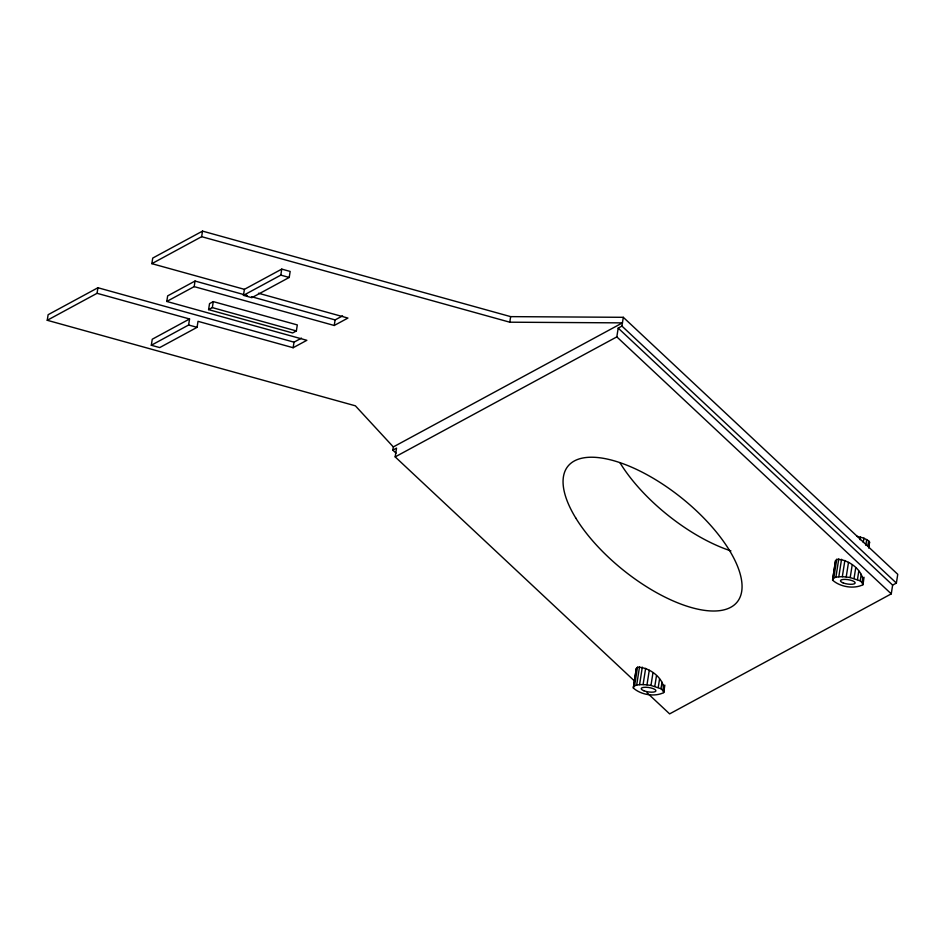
<?xml version="1.0" encoding="UTF-8"?>
<svg xmlns="http://www.w3.org/2000/svg" width="945" height="945" viewBox="0 0 945 945"><rect width="100%" height="100%" fill="white"/><g stroke="black" fill="none" stroke-linecap="round" stroke-linejoin="round"><path stroke-width="1.42" d="M633.351 688.043L636.316 668.517L637.497 667.241C649.664 666.898 665.977 679.337 663.733 692.602C654.625 697.174 640.875 694.811 633.351 688.043L636.316 668.517M663.733 692.602L664.819 685.125M832.58 580.159L835.545 560.645L836.727 559.369C848.893 559.015 865.207 571.465 862.962 584.731C853.855 589.302 840.105 586.939 832.58 580.159L835.545 560.645M862.962 584.731L864.049 577.253M856.69 536.193L863.943 538.201L868.609 540.823L869.542 542.135L868.786 547.557M151.318 345.256L152.251 339.231L189.555 318.985L188.61 325.009L151.318 345.256L159.717 347.583L197.08 327.336L198.013 321.324L293.139 347.725L306.841 340.306L166.781 301.455L167.655 295.879L195.048 281.043L247.389 295.572M396.038 453.163L392.813 450.139L393.321 446.926L355.379 405.818L47.25 320.284L48.124 314.709L97.926 287.741L294.013 342.173L301.479 338.133M47.25 320.284L97.063 293.304L97.926 287.741M244.401 289.335L243.456 295.348L251.866 297.675L289.217 277.452L290.162 271.439L281.752 269.112L244.401 289.335L151.85 263.655L152.724 258.079L202.525 231.112L510.654 316.634L623.298 317.307L897.75 574.312L896.38 583.089L892.635 585.109L891.265 593.873L669.627 713.888L647.018 692.72M151.85 263.655L201.651 236.675L202.525 231.112M166.781 301.455L194.174 286.618L195.048 281.043M208.597 309.629L209.53 303.628L213.275 301.609L297.309 324.926L296.364 330.939L292.631 332.959L208.597 309.629L212.33 307.609L296.364 330.939M212.33 307.609L213.275 301.609M243.456 295.348L280.819 275.125L281.752 269.112M293.139 347.725L294.013 342.173M194.174 286.618L334.235 325.482L335.109 319.918L342.574 315.878M634.107 680.636L395.175 456.884L396.546 448.119L392.813 450.139M201.651 236.675L509.78 322.198L510.654 316.634M395.175 456.884L616.825 336.881L618.195 328.104L621.928 326.084L623.298 317.307M633.445 686.838L634.579 685.834L637.497 667.241M634.579 685.834L636.67 685.09L639.541 666.78M636.67 685.09L639.576 684.664L642.316 667.158M639.576 684.664L643.084 684.593L645.636 668.351M643.084 684.593L646.982 684.853L649.262 670.288M663.827 691.397L660.98 688.74L650.975 685.456L652.96 672.828M654.814 686.353L656.468 675.805M658.228 687.476L659.551 679.006M660.98 688.74L662.008 682.231M662.894 690.086L663.65 685.231M832.675 578.966L833.809 577.962L836.727 559.369M833.809 577.962L835.9 577.218L838.77 558.897M835.9 577.218L838.806 576.793L841.546 559.275M838.806 576.793L842.314 576.71L844.865 560.48M842.314 576.71L846.212 576.982L848.492 562.417M863.057 583.526L860.21 580.868L850.205 577.584L852.189 564.956M854.044 578.47L855.697 567.933M860.115 539.749L860.529 537.079M857.458 579.592L858.781 571.134M863.281 542.395L863.943 538.201M860.21 580.868L861.238 574.347M865.797 545.253L866.695 539.477M862.123 582.214L862.891 577.36M867.758 546.245L868.609 540.823M868.632 547.923L869.542 542.135M662.988 691.114L664.158 689.838M862.218 583.242L863.399 581.955M334.235 325.482L347.925 318.063L258.481 293.245M393.321 446.926L622.436 322.871L509.78 322.198M846.212 576.982L850.205 577.584M646.982 684.853L650.975 685.456M280.819 275.125L289.217 277.452M188.61 325.009L197.08 327.336M251.63 296.754L335.109 319.918M97.063 293.304L189.555 318.985M621.928 326.084L896.38 583.089M618.195 328.104L892.635 585.109M616.825 336.881L891.265 593.873M730.922 550.9A108.486 46.399 38.7 0 1 619.979 462.755M843.188 582.923A7.442 2.209 8.9 0 0 855.083 583.23A7.442 2.209 8.9 0 0 845.184 579.38A7.442 2.209 8.9 0 0 843.188 582.923M643.958 690.795A7.442 2.209 8.9 0 0 655.854 691.102A7.442 2.209 8.9 0 0 645.955 687.251A7.442 2.209 8.9 0 0 643.958 690.795M575.729 517.966A108.486 46.399 38.7 0 0 730.709 607.316A108.486 46.399 38.7 0 0 651.211 477.095A108.486 46.399 38.7 0 0 575.729 517.966"/></g></svg>
